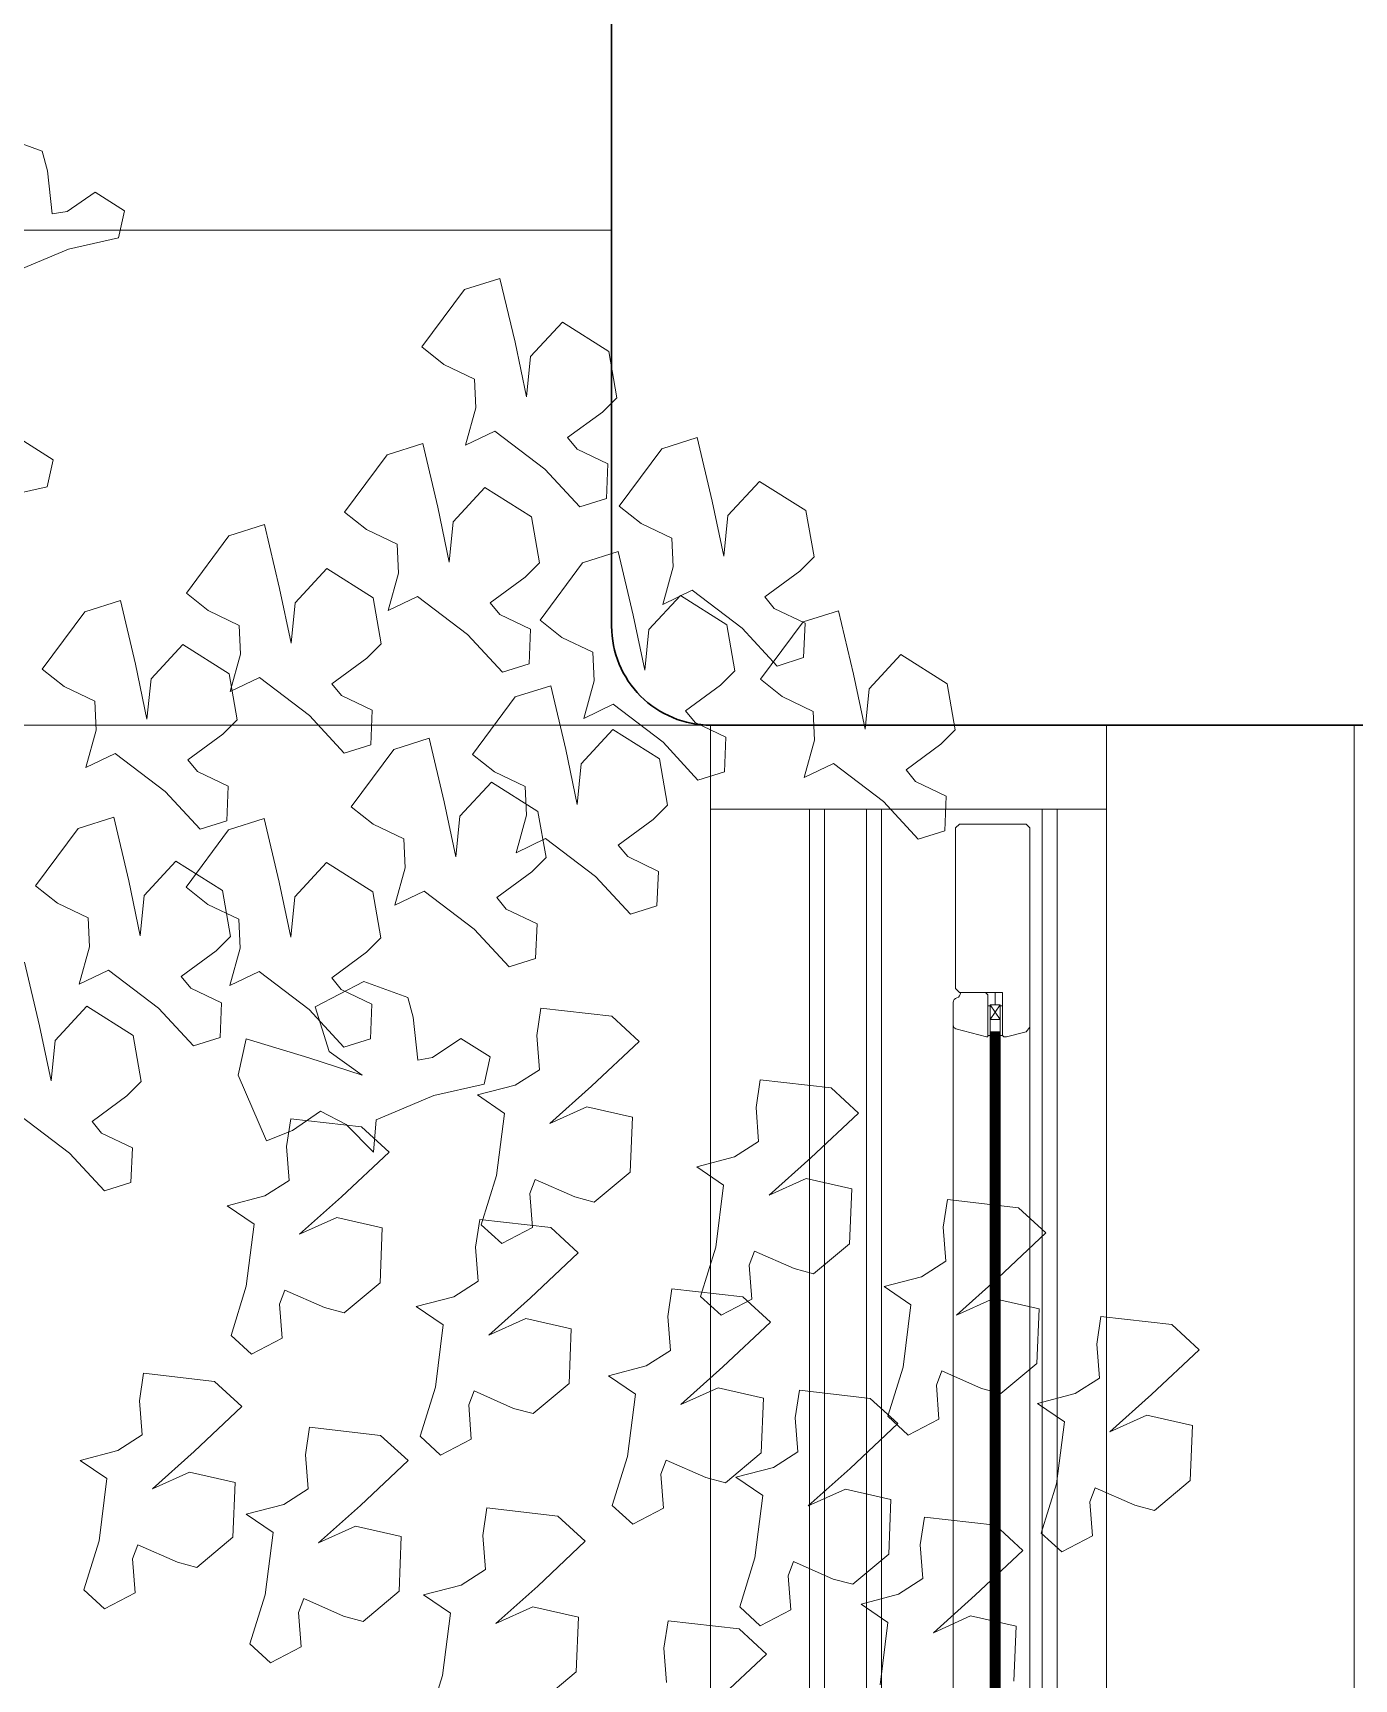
# Model space of a CAD drawing. Header units: metres. Extents: x -44 to 358, y -286 to 66.
# Drawn here: x -9.956 to -9.422, y -271.777 to -271.111 of the extents above; entities that cross this region are included whole.
import ezdxf

# ---------------------------------------------------------------- set-up
doc = ezdxf.new("R2010")
doc.units = ezdxf.units.M
doc.header["$LTSCALE"] = 0.3
for name, color, linetype, lineweight in [('A-DOOR', 7, 'Continuous', 5), ('A-WALL', 7, 'Continuous', 30), ('ARBOLES', 86, 'Continuous', 0), ('baños', 141, 'Continuous', 0), ('Columnas', 7, 'Continuous', 18), ('cristales', 131, 'Continuous', 0), ('muros bajitos', 252, 'Continuous', 5)]:
    doc.layers.add(name, color=color, linetype=linetype, lineweight=lineweight)

# ---------------------------------------------------------------- blocks, each defined once
blk = doc.blocks.new('TREES')
at = {"layer": 'ARBOLES', "color": 252, "true_color": 0x8da178}
for p, q in [((-0.02161, 0.17486), (-0.02471, 0.17078)), ((-0.01485, 0.16891), (-0.02161, 0.17486)), ((-0.01112, 0.1749), (-0.01194, 0.16854)), ((-0.00358, 0.17531), (-0.01112, 0.1749)), ((0.00101, 0.17078), (-0.00358, 0.17531)), ((-0.02471, 0.17078), (-0.02491, 0.16095)), ((0.00054, 0.16802), (0.00101, 0.17078)), ((-0.00918, 0.16367), (-0.01485, 0.16891)), ((-0.01194, 0.16854), (-0.00918, 0.16367)), ((-0.00134, 0.16237), (0.00054, 0.16802)), ((-0.02491, 0.16095), (-0.02107, 0.16073)), ((-0.02107, 0.16073), (-0.01644, 0.16153)), ((-0.01644, 0.16153), (-0.014, 0.1584)), ((0.00066, 0.16182), (-0.00134, 0.16237)), ((0.00528, 0.16262), (0.00066, 0.16182)), ((0.00788, 0.15862), (0.00528, 0.16262)), ((-0.014, 0.1584), (-0.01216, 0.15338)), ((-0.01216, 0.15338), (-0.01, 0.1573)), ((-0.01, 0.1573), (-0.00136, 0.15702)), ((-0.00136, 0.15702), (0.00556, 0.15556)), ((0.00556, 0.15556), (0.00788, 0.15862)), ((-0.03565, 0.15233), (-0.03874, 0.14824)), ((-0.02889, 0.14637), (-0.03565, 0.15233)), ((-0.02516, 0.15237), (-0.02598, 0.146)), ((-0.01762, 0.15277), (-0.02516, 0.15237)), ((-0.01303, 0.14824), (-0.01762, 0.15277)), ((0.00817, 0.15327), (0.00508, 0.14919)), ((0.01493, 0.14732), (0.00817, 0.15327)), ((0.01866, 0.15331), (0.01784, 0.14695)), ((0.0262, 0.15372), (0.01866, 0.15331)), ((-0.03874, 0.14824), (-0.03895, 0.13841)), ((-0.01349, 0.14549), (-0.01303, 0.14824)), ((0.00508, 0.14919), (0.00487, 0.13936)), ((-0.02321, 0.14113), (-0.02889, 0.14637)), ((-0.02598, 0.146), (-0.02321, 0.14113)), ((-0.01538, 0.13983), (-0.01349, 0.14549)), ((0.02061, 0.14208), (0.01493, 0.14732)), ((0.01784, 0.14695), (0.02061, 0.14208)), ((-0.03895, 0.13841), (-0.0351, 0.1382)), ((-0.0351, 0.1382), (-0.03048, 0.139)), ((-0.03048, 0.139), (-0.02803, 0.13587)), ((-0.01338, 0.13928), (-0.01538, 0.13983)), ((-0.00875, 0.14008), (-0.01338, 0.13928)), ((-0.00616, 0.13608), (-0.00875, 0.14008)), ((0.00487, 0.13936), (0.00872, 0.13914)), ((0.00872, 0.13914), (0.01334, 0.13994)), ((0.01334, 0.13994), (0.01579, 0.13681)), ((-0.00847, 0.13303), (-0.00616, 0.13608)), ((0.01579, 0.13681), (0.01762, 0.13179)), ((-0.02803, 0.13587), (-0.0262, 0.13084)), ((-0.0262, 0.13084), (-0.02404, 0.13476)), ((-0.02404, 0.13476), (-0.01539, 0.13448)), ((-0.01539, 0.13448), (-0.00847, 0.13303)), ((-0.00759, 0.13449), (-0.01069, 0.1304)), ((-0.00083, 0.12853), (-0.00759, 0.13449)), ((0.0029, 0.13452), (0.00207, 0.12816)), ((0.01044, 0.13493), (0.0029, 0.13452)), ((0.01502, 0.1304), (0.01044, 0.13493)), ((0.01762, 0.13179), (0.01978, 0.13571)), ((0.01978, 0.13571), (0.02843, 0.13543)), ((-0.10965, 0.13172), (-0.11306, 0.12498)), ((-0.10343, 0.13343), (-0.10965, 0.13172)), ((-0.10127, 0.13165), (-0.10343, 0.13343)), ((-0.09732, 0.12719), (-0.10127, 0.13165)), ((-0.09422, 0.13305), (-0.09584, 0.12864)), ((-0.08946, 0.1333), (-0.09422, 0.13305)), ((-0.08797, 0.12976), (-0.08946, 0.1333)), ((-0.0927, 0.1245), (-0.08797, 0.12976)), ((-0.01069, 0.1304), (-0.01089, 0.12057)), ((0.01456, 0.12764), (0.01502, 0.1304)), ((-0.09584, 0.12864), (-0.09732, 0.12719)), ((0.00484, 0.12329), (-0.00083, 0.12853)), ((0.00207, 0.12816), (0.00484, 0.12329)), ((0.01267, 0.12199), (0.01456, 0.12764)), ((-0.11306, 0.12498), (-0.10796, 0.12109)), ((-0.04966, 0.12511), (-0.05276, 0.12102)), ((-0.0429, 0.11916), (-0.04966, 0.12511)), ((-0.03917, 0.12515), (-0.04, 0.11878)), ((-0.03163, 0.12556), (-0.03917, 0.12515)), ((-0.02704, 0.12103), (-0.03163, 0.12556)), ((-0.09726, 0.11716), (-0.0927, 0.1245)), ((-0.10236, 0.12105), (-0.10974, 0.11876)), ((-0.10796, 0.12109), (-0.10236, 0.12105)), ((-0.05276, 0.12102), (-0.05296, 0.11119)), ((-0.02751, 0.11827), (-0.02704, 0.12103)), ((-0.01089, 0.12057), (-0.00705, 0.12035)), ((-0.00705, 0.12035), (-0.00242, 0.12116)), ((-0.00242, 0.12116), (0.00002, 0.11803)), ((0.01467, 0.12144), (0.01267, 0.12199)), ((0.0193, 0.12224), (0.01467, 0.12144)), ((0.02189, 0.11824), (0.0193, 0.12224)), ((-0.10974, 0.11876), (-0.11827, 0.11588)), ((-0.03723, 0.11392), (-0.0429, 0.11916)), ((-0.04, 0.11878), (-0.03723, 0.11392)), ((-0.0294, 0.11262), (-0.02751, 0.11827)), ((0.00002, 0.11803), (0.00185, 0.113)), ((0.01958, 0.11519), (0.02189, 0.11824)), ((0.02569, 0.11947), (0.02259, 0.11538)), ((0.03245, 0.11351), (0.02569, 0.11947)), ((-0.11827, 0.11588), (-0.11628, 0.11116)), ((-0.09494, 0.11332), (-0.09726, 0.11716)), ((-0.01986, 0.11572), (-0.02296, 0.11163)), ((-0.0131, 0.10977), (-0.01986, 0.11572)), ((-0.00937, 0.11576), (-0.01019, 0.10939)), ((-0.00183, 0.11616), (-0.00937, 0.11576)), ((0.00276, 0.11163), (-0.00183, 0.11616)), ((0.00185, 0.113), (0.00402, 0.11692)), ((0.00402, 0.11692), (0.01266, 0.11664)), ((0.01266, 0.11664), (0.01958, 0.11519)), ((-0.10577, 0.10929), (-0.10414, 0.11369)), ((-0.10414, 0.11369), (-0.10021, 0.11425)), ((-0.10021, 0.11425), (-0.09494, 0.11332)), ((0.02259, 0.11538), (0.02239, 0.10555)), ((-0.12535, 0.11184), (-0.13157, 0.11013)), ((-0.12319, 0.11006), (-0.12535, 0.11184)), ((-0.11614, 0.11146), (-0.11776, 0.10705)), ((-0.11628, 0.11116), (-0.10787, 0.10607)), ((-0.11138, 0.11171), (-0.11614, 0.11146)), ((-0.10989, 0.10817), (-0.11138, 0.11171)), ((-0.05296, 0.11119), (-0.04912, 0.11098)), ((-0.04912, 0.11098), (-0.04449, 0.11178)), ((-0.04449, 0.11178), (-0.04205, 0.10865)), ((-0.0274, 0.11207), (-0.0294, 0.11262)), ((-0.02277, 0.11287), (-0.0274, 0.11207)), ((-0.02296, 0.11163), (-0.02316, 0.1018)), ((-0.02017, 0.10887), (-0.02277, 0.11287)), ((0.00229, 0.10888), (0.00276, 0.11163)), ((-0.13157, 0.11013), (-0.13498, 0.10339)), ((-0.11924, 0.1056), (-0.12319, 0.11006)), ((-0.10787, 0.10607), (-0.10577, 0.10929)), ((-0.02249, 0.10581), (-0.02017, 0.10887)), ((-0.00743, 0.10452), (-0.0131, 0.10977)), ((-0.01019, 0.10939), (-0.00743, 0.10452)), ((0.00041, 0.10322), (0.00229, 0.10888)), ((-0.11776, 0.10705), (-0.11924, 0.1056)), ((-0.11462, 0.10291), (-0.10989, 0.10817)), ((-0.04205, 0.10865), (-0.04022, 0.10362)), ((-0.04022, 0.10362), (-0.03805, 0.10755)), ((-0.03805, 0.10755), (-0.02941, 0.10727)), ((-0.02941, 0.10727), (-0.02249, 0.10581)), ((0.02239, 0.10555), (0.02623, 0.10534)), ((0.02623, 0.10534), (0.03086, 0.10614)), ((-0.13498, 0.10339), (-0.12988, 0.0995)), ((-0.11918, 0.09557), (-0.11462, 0.10291)), ((-0.10869, 0.10246), (-0.11491, 0.10075)), ((-0.10654, 0.10068), (-0.10869, 0.10246)), ((-0.09949, 0.10209), (-0.10111, 0.09768)), ((-0.09473, 0.10233), (-0.09949, 0.10209)), ((-0.09324, 0.0988), (-0.09473, 0.10233)), ((-0.01932, 0.10159), (-0.01469, 0.10239)), ((-0.01469, 0.10239), (-0.01225, 0.09926)), ((0.0024, 0.10267), (0.00041, 0.10322)), ((0.00703, 0.10347), (0.0024, 0.10267)), ((0.00963, 0.09947), (0.00703, 0.10347)), ((-0.11491, 0.10075), (-0.11833, 0.09402)), ((-0.10259, 0.09622), (-0.10654, 0.10068)), ((-0.02316, 0.1018), (-0.01932, 0.10159)), ((-0.12428, 0.09946), (-0.13166, 0.09717)), ((-0.12988, 0.0995), (-0.12428, 0.09946)), ((-0.10111, 0.09768), (-0.10259, 0.09622)), ((-0.09796, 0.09354), (-0.09324, 0.0988)), ((-0.01225, 0.09926), (-0.01041, 0.09423)), ((-0.01041, 0.09423), (-0.00825, 0.09816)), ((-0.00825, 0.09816), (0.00039, 0.09787)), ((0.00039, 0.09787), (0.00731, 0.09642)), ((0.00731, 0.09642), (0.00963, 0.09947)), ((-0.13166, 0.09717), (-0.14019, 0.09429)), ((-0.11686, 0.09173), (-0.11918, 0.09557)), ((-0.14019, 0.09429), (-0.1382, 0.08957)), ((-0.11833, 0.09402), (-0.11323, 0.09013)), ((-0.10253, 0.08619), (-0.09796, 0.09354)), ((-0.09563, 0.09324), (-0.09905, 0.0865)), ((-0.08941, 0.09494), (-0.09563, 0.09324)), ((-0.08726, 0.09316), (-0.08941, 0.09494)), ((-0.0833, 0.0887), (-0.08726, 0.09316)), ((-0.08021, 0.09457), (-0.08183, 0.09016)), ((-0.07545, 0.09481), (-0.08021, 0.09457)), ((-0.07396, 0.09128), (-0.07545, 0.09481)), ((-0.05666, 0.09413), (-0.05976, 0.09004)), ((-0.0499, 0.08818), (-0.05666, 0.09413)), ((-0.04617, 0.09417), (-0.04699, 0.0878)), ((-0.03863, 0.09457), (-0.04617, 0.09417)), ((-0.03404, 0.09004), (-0.03863, 0.09457)), ((0.01256, 0.09318), (0.00946, 0.08909)), ((0.01932, 0.08723), (0.01256, 0.09318)), ((0.02305, 0.09322), (0.02222, 0.08685)), ((0.03059, 0.09363), (0.02305, 0.09322)), ((0.03517, 0.08909), (0.03059, 0.09363)), ((-0.12768, 0.0877), (-0.12606, 0.0921)), ((-0.12606, 0.0921), (-0.12213, 0.09266)), ((-0.12213, 0.09266), (-0.11686, 0.09173)), ((-0.07868, 0.08602), (-0.07396, 0.09128)), ((-0.1382, 0.08957), (-0.12979, 0.08448)), ((-0.10763, 0.09009), (-0.11501, 0.08779)), ((-0.11323, 0.09013), (-0.10763, 0.09009)), ((-0.08183, 0.09016), (-0.0833, 0.0887)), ((-0.05976, 0.09004), (-0.05996, 0.08021)), ((-0.03451, 0.08729), (-0.03404, 0.09004)), ((-0.02688, 0.08848), (-0.02998, 0.0844)), ((-0.02012, 0.08253), (-0.02688, 0.08848)), ((-0.01639, 0.08852), (-0.01721, 0.08216)), ((-0.00885, 0.08893), (-0.01639, 0.08852)), ((-0.00426, 0.0844), (-0.00885, 0.08893)), ((0.00946, 0.08909), (0.00926, 0.07926)), ((-0.12979, 0.08448), (-0.12768, 0.0877)), ((-0.11501, 0.08779), (-0.12354, 0.08492)), ((-0.10021, 0.08235), (-0.10253, 0.08619)), ((-0.09905, 0.0865), (-0.09394, 0.08261)), ((-0.04423, 0.08293), (-0.0499, 0.08818)), ((-0.04699, 0.0878), (-0.04423, 0.08293)), ((-0.03639, 0.08163), (-0.03451, 0.08729)), ((0.02499, 0.08198), (0.01932, 0.08723)), ((0.02222, 0.08685), (0.02499, 0.08198)), ((-0.12354, 0.08492), (-0.12155, 0.08019)), ((-0.08324, 0.07867), (-0.07868, 0.08602)), ((-0.02998, 0.0844), (-0.03018, 0.07457)), ((-0.00472, 0.08164), (-0.00426, 0.0844)), ((-0.14461, 0.08275), (-0.15083, 0.08104)), ((-0.14246, 0.08097), (-0.14461, 0.08275)), ((-0.13541, 0.08237), (-0.13703, 0.07796)), ((-0.13065, 0.08262), (-0.13541, 0.08237)), ((-0.12916, 0.07909), (-0.13065, 0.08262)), ((-0.11103, 0.07832), (-0.10941, 0.08273)), ((-0.10941, 0.08273), (-0.10548, 0.08328)), ((-0.10548, 0.08328), (-0.10021, 0.08235)), ((-0.08835, 0.08257), (-0.09572, 0.08028)), ((-0.09394, 0.08261), (-0.08835, 0.08257)), ((-0.0344, 0.08108), (-0.03639, 0.08163)), ((-0.02977, 0.08188), (-0.0344, 0.08108)), ((-0.02717, 0.07788), (-0.02977, 0.08188)), ((-0.01445, 0.07729), (-0.02012, 0.08253)), ((-0.01721, 0.08216), (-0.01445, 0.07729)), ((-0.00661, 0.07599), (-0.00472, 0.08164)), ((-0.15083, 0.08104), (-0.15425, 0.07431)), ((-0.13851, 0.07651), (-0.14246, 0.08097)), ((-0.12155, 0.08019), (-0.11314, 0.0751)), ((-0.09572, 0.08028), (-0.10426, 0.0774)), ((-0.05996, 0.08021), (-0.05612, 0.08)), ((-0.05612, 0.08), (-0.05149, 0.0808)), ((-0.05149, 0.0808), (-0.04905, 0.07767)), ((0.0131, 0.07905), (0.01773, 0.07985)), ((0.01773, 0.07985), (0.02017, 0.07672)), ((-0.13703, 0.07796), (-0.13851, 0.07651)), ((-0.13388, 0.07382), (-0.12916, 0.07909)), ((-0.11314, 0.0751), (-0.11103, 0.07832)), ((-0.10426, 0.0774), (-0.10227, 0.07267)), ((-0.08688, 0.07727), (-0.0903, 0.07054)), ((-0.08066, 0.07898), (-0.08688, 0.07727)), ((-0.08093, 0.07484), (-0.08324, 0.07867)), ((-0.07851, 0.0772), (-0.08066, 0.07898)), ((-0.07456, 0.07274), (-0.07851, 0.0772)), ((-0.07146, 0.0786), (-0.07308, 0.07419)), ((-0.0667, 0.07885), (-0.07146, 0.0786)), ((-0.06521, 0.07532), (-0.0667, 0.07885)), ((-0.04905, 0.07767), (-0.04722, 0.07264)), ((-0.02949, 0.07483), (-0.02717, 0.07788)), ((0.00926, 0.07926), (0.0131, 0.07905)), ((-0.09175, 0.0708), (-0.09013, 0.07521)), ((-0.09013, 0.07521), (-0.0862, 0.07576)), ((-0.0862, 0.07576), (-0.08093, 0.07484)), ((-0.06993, 0.07005), (-0.06521, 0.07532)), ((-0.04722, 0.07264), (-0.04505, 0.07657)), ((-0.04505, 0.07657), (-0.03641, 0.07628)), ((-0.03641, 0.07628), (-0.02949, 0.07483)), ((-0.02634, 0.07435), (-0.02171, 0.07515)), ((-0.02171, 0.07515), (-0.01926, 0.07202)), ((-0.00461, 0.07544), (-0.00661, 0.07599)), ((0.00002, 0.07624), (-0.00461, 0.07544)), ((0.00261, 0.07224), (0.00002, 0.07624)), ((0.02017, 0.07672), (0.022, 0.07169)), ((0.022, 0.07169), (0.02417, 0.07562)), ((0.02417, 0.07562), (0.03281, 0.07534)), ((0.03281, 0.07534), (0.03973, 0.07388)), ((-0.15425, 0.07431), (-0.14915, 0.07041)), ((-0.13844, 0.06648), (-0.13388, 0.07382)), ((-0.12718, 0.07257), (-0.1306, 0.06584)), ((-0.12096, 0.07428), (-0.12718, 0.07257)), ((-0.11881, 0.0725), (-0.12096, 0.07428)), ((-0.11176, 0.0739), (-0.11338, 0.0695)), ((-0.107, 0.07415), (-0.11176, 0.0739)), ((-0.10551, 0.07062), (-0.107, 0.07415)), ((-0.10227, 0.07267), (-0.09385, 0.06758)), ((-0.07308, 0.07419), (-0.07456, 0.07274)), ((-0.0526, 0.07388), (-0.05477, 0.06963)), ((-0.0488, 0.0734), (-0.0526, 0.07388)), ((-0.0466, 0.06668), (-0.0488, 0.0734)), ((-0.03018, 0.07457), (-0.02634, 0.07435)), ((-0.14355, 0.07037), (-0.15093, 0.06808)), ((-0.14915, 0.07041), (-0.14355, 0.07037)), ((-0.11486, 0.06804), (-0.11881, 0.0725)), ((-0.11023, 0.06535), (-0.10551, 0.07062)), ((-0.09385, 0.06758), (-0.09175, 0.0708)), ((-0.0903, 0.07054), (-0.0852, 0.06664)), ((-0.01926, 0.07202), (-0.01743, 0.06699)), ((-0.01743, 0.06699), (-0.01527, 0.07092)), ((-0.01527, 0.07092), (-0.00663, 0.07064)), ((-0.00663, 0.07064), (0.00029, 0.06918)), ((0.00029, 0.06918), (0.00261, 0.07224)), ((-0.15093, 0.06808), (-0.15946, 0.0652)), ((-0.11338, 0.0695), (-0.11486, 0.06804)), ((-0.07449, 0.06271), (-0.06993, 0.07005)), ((-0.05477, 0.06963), (-0.05176, 0.06602)), ((0.02182, 0.06829), (0.01428, 0.06788)), ((0.02641, 0.06375), (0.02182, 0.06829)), ((-0.13613, 0.06264), (-0.13844, 0.06648)), ((-0.1306, 0.06584), (-0.1255, 0.06194)), ((-0.0796, 0.0666), (-0.08697, 0.06431)), ((-0.0852, 0.06664), (-0.0796, 0.0666)), ((-0.05176, 0.06602), (-0.05124, 0.06402)), ((-0.04252, 0.05906), (-0.0466, 0.06668)), ((0.00379, 0.06784), (0.00069, 0.06375)), ((0.01055, 0.06189), (0.00379, 0.06784)), ((0.01428, 0.06788), (0.01346, 0.06151)), ((-0.15946, 0.0652), (-0.15747, 0.06048)), ((-0.14533, 0.06302), (-0.1414, 0.06357)), ((-0.1414, 0.06357), (-0.13613, 0.06264)), ((-0.1148, 0.05801), (-0.11023, 0.06535)), ((-0.08697, 0.06431), (-0.09551, 0.06143)), ((-0.05124, 0.06402), (-0.05708, 0.06282)), ((0.00069, 0.06375), (0.00049, 0.05392)), ((0.02594, 0.061), (0.02641, 0.06375)), ((-0.14695, 0.05861), (-0.14533, 0.06302)), ((-0.1199, 0.0619), (-0.12728, 0.05961)), ((-0.1255, 0.06194), (-0.1199, 0.0619)), ((-0.09551, 0.06143), (-0.09352, 0.05671)), ((-0.07218, 0.05887), (-0.07449, 0.06271)), ((-0.0597, 0.06185), (-0.06133, 0.05561)), ((-0.05708, 0.06282), (-0.0597, 0.06185)), ((-0.03826, 0.06127), (-0.04136, 0.05718)), ((-0.0315, 0.05532), (-0.03826, 0.06127)), ((-0.02777, 0.06131), (-0.02859, 0.05494)), ((-0.02023, 0.06172), (-0.02777, 0.06131)), ((-0.01564, 0.05718), (-0.02023, 0.06172)), ((0.01622, 0.05665), (0.01055, 0.06189)), ((0.01346, 0.06151), (0.01622, 0.05665)), ((-0.15747, 0.06048), (-0.14906, 0.05539)), ((-0.12728, 0.05961), (-0.13581, 0.05674)), ((-0.083, 0.05484), (-0.08138, 0.05925)), ((-0.08138, 0.05925), (-0.07745, 0.0598)), ((-0.07745, 0.0598), (-0.07218, 0.05887)), ((-0.03804, 0.05914), (-0.04252, 0.05906)), ((-0.04148, 0.05504), (-0.03804, 0.05914)), ((0.02406, 0.05535), (0.02594, 0.061)), ((-0.14906, 0.05539), (-0.14695, 0.05861)), ((-0.13581, 0.05674), (-0.13382, 0.05201)), ((-0.11248, 0.05417), (-0.1148, 0.05801)), ((-0.09352, 0.05671), (-0.08511, 0.05162)), ((-0.06751, 0.05739), (-0.07373, 0.05568)), ((-0.06536, 0.05561), (-0.06751, 0.05739)), ((-0.05831, 0.05701), (-0.05993, 0.0526)), ((-0.05355, 0.05726), (-0.05831, 0.05701)), ((-0.05206, 0.05373), (-0.05355, 0.05726)), ((-0.04136, 0.05718), (-0.04156, 0.04735)), ((-0.01611, 0.05443), (-0.01564, 0.05718)), ((-0.1233, 0.05014), (-0.12168, 0.05455)), ((-0.12168, 0.05455), (-0.11775, 0.0551)), ((-0.11775, 0.0551), (-0.11248, 0.05417)), ((-0.08511, 0.05162), (-0.083, 0.05484)), ((-0.07373, 0.05568), (-0.07715, 0.04895)), ((-0.0614, 0.05115), (-0.06536, 0.05561)), ((-0.06133, 0.05561), (-0.0572, 0.04928)), ((-0.05128, 0.05175), (-0.04845, 0.05658)), ((-0.04845, 0.05658), (-0.05015, 0.04905)), ((-0.04297, 0.05136), (-0.04148, 0.05504)), ((-0.02583, 0.05007), (-0.0315, 0.05532)), ((-0.02859, 0.05494), (-0.02583, 0.05007)), ((-0.01799, 0.04878), (-0.01611, 0.05443)), ((0.00433, 0.05371), (0.00896, 0.05451)), ((0.00896, 0.05451), (0.0114, 0.05138)), ((0.02605, 0.0548), (0.02406, 0.05535)), ((0.03068, 0.0556), (0.02605, 0.0548)), ((0.03328, 0.0516), (0.03068, 0.0556)), ((-0.10781, 0.05364), (-0.11403, 0.05193)), ((-0.10566, 0.05186), (-0.10781, 0.05364)), ((-0.09861, 0.05326), (-0.10023, 0.04885)), ((-0.09385, 0.05351), (-0.09861, 0.05326)), ((-0.09236, 0.04998), (-0.09385, 0.05351)), ((-0.05993, 0.0526), (-0.0614, 0.05115)), ((-0.05678, 0.04846), (-0.05206, 0.05373)), ((0.00049, 0.05392), (0.00433, 0.05371)), ((-0.13382, 0.05201), (-0.12541, 0.04692)), ((-0.12541, 0.04692), (-0.1233, 0.05014)), ((-0.11403, 0.05193), (-0.11745, 0.0452)), ((-0.1017, 0.0474), (-0.10566, 0.05186)), ((-0.09708, 0.04471), (-0.09236, 0.04998)), ((-0.0572, 0.04928), (-0.05128, 0.05175)), ((-0.03996, 0.04775), (-0.04297, 0.05136)), ((0.0114, 0.05138), (0.01324, 0.04635)), ((0.01324, 0.04635), (0.0154, 0.05028)), ((0.0154, 0.05028), (0.02404, 0.05)), ((0.02404, 0.05), (0.03096, 0.04854)), ((0.03096, 0.04854), (0.03328, 0.0516)), ((-0.10023, 0.04885), (-0.1017, 0.0474)), ((-0.07715, 0.04895), (-0.07204, 0.04505)), ((-0.06134, 0.04112), (-0.05678, 0.04846)), ((-0.05015, 0.04905), (-0.05193, 0.04022)), ((-0.03822, 0.04432), (-0.03996, 0.04775)), ((-0.03772, 0.04714), (-0.03309, 0.04794)), ((-0.03309, 0.04794), (-0.03065, 0.04481)), ((-0.016, 0.04822), (-0.01799, 0.04878)), ((-0.01137, 0.04902), (-0.016, 0.04822)), ((-0.00877, 0.04502), (-0.01137, 0.04902)), ((-0.04156, 0.04735), (-0.03772, 0.04714)), ((-0.11745, 0.0452), (-0.11235, 0.0413)), ((-0.10164, 0.03737), (-0.09708, 0.04471)), ((-0.06645, 0.04501), (-0.07382, 0.04272)), ((-0.07204, 0.04505), (-0.06645, 0.04501)), ((-0.04684, 0.03958), (-0.03822, 0.04432)), ((-0.03065, 0.04481), (-0.02881, 0.03978)), ((-0.02881, 0.03978), (-0.02665, 0.04371)), ((-0.02665, 0.04371), (-0.01801, 0.04343)), ((-0.01801, 0.04343), (-0.01109, 0.04197)), ((-0.01109, 0.04197), (-0.00877, 0.04502)), ((-0.00146, 0.04438), (-0.00456, 0.04029)), ((0.0053, 0.03842), (-0.00146, 0.04438)), ((0.00903, 0.04442), (0.00821, 0.03805)), ((0.01657, 0.04482), (0.00903, 0.04442)), ((0.02116, 0.04029), (0.01657, 0.04482)), ((-0.10675, 0.04126), (-0.11412, 0.03897)), ((-0.11235, 0.0413), (-0.10675, 0.04126)), ((-0.07382, 0.04272), (-0.08236, 0.03984)), ((-0.05903, 0.03728), (-0.06134, 0.04112)), ((-0.11412, 0.03897), (-0.12266, 0.03609)), ((-0.08236, 0.03984), (-0.08037, 0.03512)), ((-0.05193, 0.04022), (-0.04684, 0.03958)), ((-0.00456, 0.04029), (-0.00476, 0.03046)), ((0.02069, 0.03754), (0.02116, 0.04029)), ((-0.09933, 0.03353), (-0.10164, 0.03737)), ((-0.06576, 0.03674), (-0.07198, 0.03504)), ((-0.06985, 0.03325), (-0.06823, 0.03766)), ((-0.06823, 0.03766), (-0.0643, 0.03821)), ((-0.06361, 0.03497), (-0.06576, 0.03674)), ((-0.0643, 0.03821), (-0.05903, 0.03728)), ((-0.05656, 0.03637), (-0.05818, 0.03196)), ((-0.0518, 0.03662), (-0.05656, 0.03637)), ((-0.05031, 0.03308), (-0.0518, 0.03662)), ((0.01097, 0.03318), (0.0053, 0.03842)), ((0.00821, 0.03805), (0.01097, 0.03318)), ((0.01881, 0.03188), (0.02069, 0.03754)), ((-0.12266, 0.03609), (-0.12067, 0.03137)), ((-0.10853, 0.03391), (-0.1046, 0.03446)), ((-0.1046, 0.03446), (-0.09933, 0.03353)), ((-0.09554, 0.03487), (-0.10176, 0.03316)), ((-0.09339, 0.03309), (-0.09554, 0.03487)), ((-0.08634, 0.03449), (-0.08796, 0.03009)), ((-0.08158, 0.03474), (-0.08634, 0.03449)), ((-0.08009, 0.03121), (-0.08158, 0.03474)), ((-0.08037, 0.03512), (-0.07195, 0.03003)), ((-0.07198, 0.03504), (-0.0754, 0.0283)), ((-0.05965, 0.03051), (-0.06361, 0.03497)), ((-0.11015, 0.0295), (-0.10853, 0.03391)), ((-0.10176, 0.03316), (-0.10518, 0.02643)), ((-0.08944, 0.02863), (-0.09339, 0.03309)), ((-0.07195, 0.03003), (-0.06985, 0.03325)), ((-0.05818, 0.03196), (-0.05965, 0.03051)), ((-0.05503, 0.02782), (-0.05031, 0.03308)), ((0.02081, 0.03133), (0.01881, 0.03188)), ((0.02543, 0.03213), (0.02081, 0.03133)), ((0.02803, 0.02813), (0.02543, 0.03213)), ((-0.12067, 0.03137), (-0.11226, 0.02628)), ((-0.11226, 0.02628), (-0.11015, 0.0295)), ((-0.08796, 0.03009), (-0.08944, 0.02863)), ((-0.08481, 0.02594), (-0.08009, 0.03121)), ((-0.00476, 0.03046), (-0.00092, 0.03025)), ((-0.00092, 0.03025), (0.00371, 0.03105)), ((0.00371, 0.03105), (0.00615, 0.02792)), ((-0.0754, 0.0283), (-0.07029, 0.02441)), ((-0.05959, 0.02047), (-0.05503, 0.02782)), ((0.00615, 0.02792), (0.00799, 0.02289)), ((0.02571, 0.02508), (0.02803, 0.02813)), ((-0.10518, 0.02643), (-0.10008, 0.02253)), ((-0.08938, 0.0186), (-0.08481, 0.02594)), ((-0.04473, 0.0264), (-0.05095, 0.0247)), ((-0.04257, 0.02462), (-0.04473, 0.0264)), ((-0.03552, 0.02603), (-0.03714, 0.02162)), ((-0.03076, 0.02627), (-0.03552, 0.02603)), ((-0.02927, 0.02274), (-0.03076, 0.02627)), ((0.00799, 0.02289), (0.01015, 0.02681)), ((0.01015, 0.02681), (0.01879, 0.02653)), ((0.01879, 0.02653), (0.02571, 0.02508)), ((-0.0647, 0.02437), (-0.07207, 0.02208)), ((-0.07029, 0.02441), (-0.0647, 0.02437)), ((-0.05095, 0.0247), (-0.05436, 0.01796)), ((-0.03862, 0.02016), (-0.04257, 0.02462)), ((-0.03399, 0.01748), (-0.02927, 0.02274)), ((-0.09448, 0.0225), (-0.10186, 0.0202)), ((-0.10008, 0.02253), (-0.09448, 0.0225)), ((-0.07207, 0.02208), (-0.08061, 0.0192)), ((-0.05728, 0.01664), (-0.05959, 0.02047)), ((-0.03714, 0.02162), (-0.03862, 0.02016)), ((-0.10186, 0.0202), (-0.11039, 0.01733)), ((-0.08706, 0.01476), (-0.08938, 0.0186)), ((-0.08061, 0.0192), (-0.07862, 0.01447)), ((-0.11039, 0.01733), (-0.1084, 0.0126)), ((-0.0681, 0.01261), (-0.06648, 0.01701)), ((-0.06648, 0.01701), (-0.06255, 0.01757)), ((-0.06255, 0.01757), (-0.05728, 0.01664)), ((-0.05436, 0.01796), (-0.04926, 0.01407)), ((-0.03856, 0.01013), (-0.03399, 0.01748)), ((-0.09788, 0.01073), (-0.09626, 0.01514)), ((-0.09626, 0.01514), (-0.09233, 0.01569)), ((-0.09233, 0.01569), (-0.08706, 0.01476)), ((-0.07862, 0.01447), (-0.07021, 0.00938)), ((-0.04366, 0.01403), (-0.05104, 0.01174)), ((-0.04926, 0.01407), (-0.04366, 0.01403)), ((-0.16389, 0.01286), (-0.16606, 0.00861)), ((-0.16009, 0.01238), (-0.16389, 0.01286)), ((-0.15789, 0.00566), (-0.16009, 0.01238)), ((-0.1084, 0.0126), (-0.09999, 0.00751)), ((-0.07021, 0.00938), (-0.0681, 0.01261)), ((-0.05104, 0.01174), (-0.05957, 0.00886)), ((-0.09999, 0.00751), (-0.09788, 0.01073)), ((-0.16606, 0.00861), (-0.16305, 0.005)), ((-0.16305, 0.005), (-0.16253, 0.003)), ((-0.15381, -0.00196), (-0.15789, 0.00566)), ((-0.12884, 0.00629), (-0.13101, 0.00204)), ((-0.12504, 0.00581), (-0.12884, 0.00629)), ((-0.12284, -0.00091), (-0.12504, 0.00581)), ((-0.16253, 0.003), (-0.16837, 0.0018)), ((-0.17098, 0.00083), (-0.17261, -0.00541)), ((-0.16837, 0.0018), (-0.17098, 0.00083))]:
    blk.add_line(p, q, dxfattribs=at)
blk = doc.blocks.new('A$C6528a993')
at = {"layer": 'A-DOOR'}
for p, q in [((22.4, 1.10008), (24.3, 1.10008)), ((22.434, 0.94008), (22.434, 1.10008)), ((22.434, 1.08008), (24.266, 1.08008)), ((22.44, 1.06758), (22.4415, 1.06908)), ((22.44, 1.04058), (22.44, 1.06758)), ((22.4415, 1.06908), (22.52213, 1.06908)), ((22.52213, 1.06908), (22.52399, 1.06762)), ((22.52213, 1.06908), (23.30187, 1.06908)), ((22.52399, 1.06762), (22.526, 1.05958)), ((22.5255, 1.05808), (22.508, 1.05808)), ((22.508, 1.05808), (22.508, 1.04058)), ((22.526, 1.05858), (22.5255, 1.05808)), ((22.526, 1.05958), (22.526, 1.05858)), ((22.508, 1.05508), (22.513, 1.05508)), ((22.508, 1.05508), (22.513, 1.05508)), ((22.513, 1.05708), (22.519, 1.05308)), ((22.513, 1.05308), (22.519, 1.05708)), ((22.4415, 1.03908), (22.44, 1.04058)), ((22.5065, 1.03908), (22.4415, 1.03908)), ((22.508, 1.04058), (22.5065, 1.03908)), ((23.30277, 1.03808), (22.52123, 1.03808)), ((22.434, 0.98008), (24.266, 0.98008)), ((22.4, 0.94008), (24.3, 0.94008))]:
    blk.add_line(p, q, dxfattribs=at)
at = {"layer": 'A-DOOR', "color": 8}
for p, q in [((22.434, 1.07408), (24.266, 1.07408)), ((23.316, 1.00908), (22.434, 1.00908)), ((23.316, 1.00308), (22.434, 1.00308)), ((22.434, 0.98608), (24.266, 0.98608))]:
    blk.add_line(p, q, dxfattribs=at)
at = {"layer": 'A-DOOR'}
for points in [[(22.5255, 1.05808), (22.5135, 1.05808), (22.5135, 1.05708), (22.5255, 1.05708)], [(22.508, 1.05508), (22.513, 1.05508), (22.513, 1.05508), (22.508, 1.05508)], [(22.513, 1.05708), (22.519, 1.05708), (22.519, 1.05308), (22.513, 1.05308)], [(22.513, 1.05708), (23.311, 1.05708), (23.311, 1.05308), (22.513, 1.05308)], [(22.5255, 1.05308), (22.5135, 1.05308), (22.5135, 1.05208), (22.5255, 1.05208)], [(22.519, 1.05708), (22.524, 1.05708), (22.524, 1.05308), (22.519, 1.05308)]]:
    blk.add_lwpolyline(points, close=True, dxfattribs=at)
blk.add_lwpolyline([(22.51015, 1.03958, 0.341999), (22.50821, 1.04108), (22.508, 1.04141), (22.508, 1.05108), (22.509, 1.05208), (22.526, 1.05208), (22.526, 1.05158), (22.52268, 1.03919, -0.339454), (22.52123, 1.03808), (22.51209, 1.03808, -0.341999)], format="xyb", close=True, dxfattribs=at)
at = {"layer": 'A-DOOR', "color": 7}
blk.add_lwpolyline([(22.513, 1.05308), (23.311, 1.05308), (23.311, 1.05708), (22.513, 1.05708)], close=True, dxfattribs=at)
at = {"layer": 'A-WALL'}
for p, q in [((22.4, 3.451), (22.4, 0.94008)), ((22.36, 0.90008), (21.365, 0.90008))]:
    blk.add_line(p, q, dxfattribs=at)
blk.add_arc((22.36, 0.94008), 0.04, 270, 0, dxfattribs=at)
at = {"layer": 'baños'}
blk.add_line((22.8, 1.20008), (22.4, 1.20008), dxfattribs=at)
at = {"layer": 'cristales', "const_width": 0.004}
blk.add_lwpolyline([(22.524, 1.05508), (23.3, 1.05508)], dxfattribs=at)
at = {"layer": 'muros bajitos'}
for p, q in [((22.4, 0.94008), (22.4, 0.54008)), ((22.2, 0.90008), (22.2, 0.34008))]:
    blk.add_line(p, q, dxfattribs=at)
at = {"layer": 'ARBOLES', "xscale": 2.935254890295517, "yscale": 2.935254890295517, "zscale": 2.935254890295517, "rotation": 354.6252016265699}
blk.add_blockref('TREES', (22.6675, 0.62058), dxfattribs=at)
at = {"layer": 'baños', "linetype": 'Continuous', "flags": 8}
for tag, p in [('MODELNUMBER', (17.48536, 20.48119, 0)), ('TRADENAME', (17.48536, 20.48115, 0)), ('PRODUCT', (17.48536, 20.48111, 0)), ('MATERIAL', (17.48536, 20.48106, 0)), ('MODELNUMBER', (18.6601, 20.48119, 0)), ('TRADENAME', (18.6601, 20.48115, 0)), ('PRODUCT', (18.6601, 20.48111, 0)), ('MATERIAL', (18.6601, 20.48106, 0))]:
    blk.add_attdef(tag, p, '', height=0.0000254, rotation=180.00008, dxfattribs=at)

msp = doc.modelspace()

# ---------------------------------------------------------------- block references
at = {"layer": 'Columnas', "ltscale": 0.2, "rotation": 270}
msp.add_blockref('A$C6528a993', (-10.6218239, -248.9911924), dxfattribs=at)

doc.saveas('drawing.dxf')
